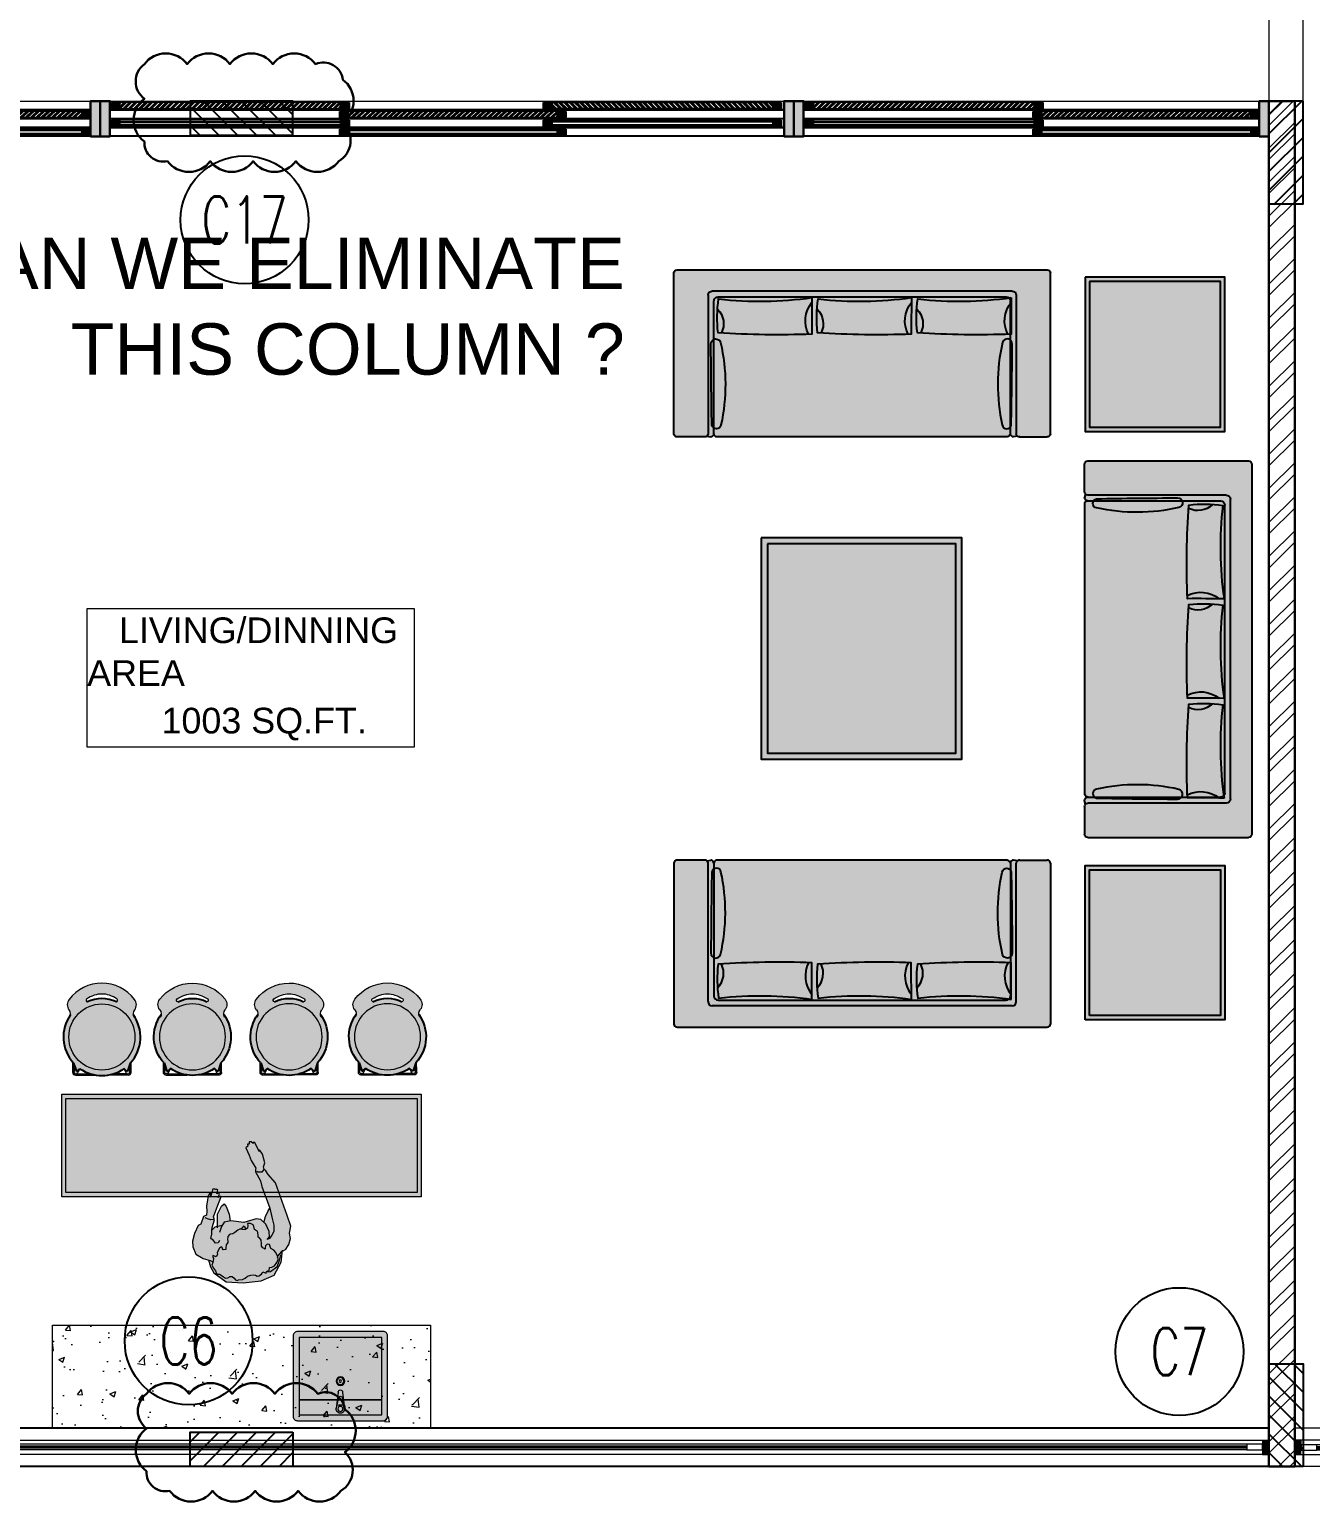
# Model space of a CAD drawing. Header units: inches. Extents: x 16106347 to 16308397, y -515360 to -420631.
# Drawn here: x 16170497 to 16177978, y -506551 to -497953 of the extents above; entities that cross this region are included whole.
import ezdxf
from ezdxf.enums import TextEntityAlignment as Align

# ---------------------------------------------------------------- set-up
doc = ezdxf.new("R2010")
doc.units = ezdxf.units.IN
doc.header["$LTSCALE"] = 1000
doc.header["$MEASUREMENT"] = 0
doc.linetypes.add('HIDDEN', pattern=[0.375, 0.25, -0.125])
doc.layers.get('0').update_dxf_attribs({"color": 1})
for name, color, linetype in [('00', 252, 'Continuous'), ('DIEN HOA', 111, 'Continuous'), ('FURINTURE', 37, 'Continuous'), ('S-COLUMN', 1, 'Continuous'), ('S-COLUMN CIRCLE', 9, 'Continuous'), ('S-COLUMN HATCH', 8, 'Continuous'), ('S-COLUMN NO', 2, 'Continuous'), ('TEXT', 7, 'Continuous')]:
    doc.layers.add(name, color=color, linetype=linetype)
for name, color, linetype, lineweight in [('col', 1, 'Continuous', 35), ('cotas', 250, 'Continuous', 5), ('dim', 251, 'Continuous', 9), ('Dimension', 18, 'Continuous', 5), ('ELE', 252, 'Continuous', 5), ('Fixture', 157, 'Continuous', 18), ('FURINTURE 25', 29, 'Continuous', 25), ('furn', 250, 'Continuous', 13), ('GLASS', 140, 'Continuous', 25), ('HA', 253, 'Continuous', 5), ('HACTH', 8, 'Continuous', 5), ('hatch', 8, 'Continuous', 5), ('HIDDEN', 253, 'HIDDEN', 9), ('Human', 4, 'Continuous', 13), ('P GLASS', 140, 'Continuous', 25), ('ROOF', 7, 'Continuous', 15), ('stone', 251, 'Continuous', 18), ('WALL', 7, 'Continuous', 30), ('window', 150, 'Continuous', 9)]:
    doc.layers.add(name, color=color, linetype=linetype, lineweight=lineweight)
doc.layers.add('Furniture', color=250, linetype='Continuous', lineweight=13, transparency=0.5)
doc.styles.add('ARIAL', font='ARIALN.TTF')
doc.styles.add('ROMANS', font='simplex.shx', dxfattribs={"width": 0.7})
doc.styles.get("Standard").update_dxf_attribs({"font": 'arial.ttf'})

# ---------------------------------------------------------------- blocks, each defined once
blk = doc.blocks.new('PASSAGEWINDOWW')
at = {"layer": 'HACTH', "lineweight": -3, "ltscale": 1.5}
for points in [[(332554.05, -16990.65), (332554.05, -16987.32), (332552.52, -16987.32), (332552.52, -16990.65), (332554.04, -16990.65)], [(332690.52, -16990.65), (332690.52, -16987.32), (332688.98, -16987.32), (332688.98, -16988.39), (332688.98, -16989.71), (332688.98, -16990.65)]]:
    blk.add_hatch(color=252, dxfattribs=at).paths.add_polyline_path(points)
at = {"layer": 'P GLASS', "color": 140, "ltscale": 19, "elevation": 0}
for points in [[(332685.31, -16988.89), (332557.72, -16988.89)], [(332685.31, -16989.22), (332557.72, -16989.22)]]:
    blk.add_lwpolyline(points, dxfattribs=at)
at = {"layer": 'window', "color": 18, "ltscale": 19}
for p, q in [((332554.05, -16987.32, 0), (332552.52, -16987.32, 0)), ((332554.05, -16988.39, 0), (332554.05, -16987.32, 0)), ((332554.05, -16988.39, 0), (332554.05, -16989.71, 0)), ((332554.05, -16989.71, 0), (332554.05, -16988.39, 0)), ((332554.05, -16990.65, 0), (332554.05, -16989.71, 0)), ((332557.72, -16989.71, 0), (332685.31, -16989.71, 0)), ((332688.98, -16988.39, 0), (332688.98, -16987.32, 0)), ((332688.98, -16987.32, 0), (332690.52, -16987.32, 0)), ((332554.05, -16990.65, 0), (332552.52, -16990.65, 0)), ((332688.98, -16990.65, 0), (332690.52, -16990.65, 0))]:
    blk.add_line(p, q, dxfattribs=at)
at = {"layer": 'window', "color": 7}
blk.add_line((332557.72, -16988.39, 0), (332685.31, -16988.39, 0), dxfattribs=at)
at = {"layer": 'window', "color": 18, "ltscale": 19, "elevation": 0}
for points in [[(332690.52, -16990.65), (332552.52, -16990.65), (332552.52, -16987.32), (332690.52, -16987.32)], [(332554.05, -16989.71), (332557.72, -16989.71), (332557.72, -16988.39), (332554.05, -16988.39)], [(332688.98, -16989.71), (332685.31, -16989.71), (332685.31, -16988.39), (332688.98, -16988.39)]]:
    blk.add_lwpolyline(points, close=True, dxfattribs=at)
blk = doc.blocks.new('YTYTYTYTYTYTYTY')
h = blk.add_hatch(color=254)
h.paths.add_polyline_path([(1100371.7, 197493.14), (1100439.72, 197493.14, 0.350716), (1100440.19, 197493.84, 0.414214), (1100440.95, 197493.09), (1100441.83, 197493.28, -0.215916), (1100441.57, 197493.84), (1100441.57, 197526.17, 0.414214), (1100440.57, 197527.17), (1100370.56, 197527.17, 0.414214), (1100369.57, 197526.17), (1100369.57, 197493.85, -0.215735), (1100369.31, 197493.28), (1100370.19, 197493.09, 0.487518), (1100370.92, 197494.02, 0.366155)], flags=17)
h.paths.add_polyline_path([(1100449.57, 197531.39, 0.414214), (1100448.81, 197532.14), (1100362.32, 197532.14, 0.414221), (1100361.57, 197531.39), (1100361.57, 197493.84, 0.414206), (1100362.32, 197493.09), (1100368.88, 197493.09, 0.386971), (1100369.57, 197493.85), (1100369.57, 197526.17, -0.414214), (1100370.56, 197527.17), (1100440.57, 197527.17, -0.414214), (1100441.57, 197526.17), (1100441.57, 197493.84, 0.414225), (1100442.32, 197493.09), (1100448.81, 197493.09, 0.414214), (1100449.57, 197493.84)])
at = {"layer": 'FURINTURE', "color": 250}
for p, q in [((1100361.57, 197493.84), (1100361.57, 197531.39)), ((1100448.81, 197532.14), (1100362.32, 197532.14)), ((1100449.57, 197493.84), (1100449.57, 197531.39)), ((1100369.57, 197526.17), (1100369.57, 197493.84)), ((1100370.56, 197527.17), (1100440.57, 197527.17)), ((1100439.2, 197525.79), (1100371.94, 197525.79)), ((1100441.57, 197526.17), (1100441.57, 197493.84)), ((1100370.95, 197493.84), (1100370.95, 197524.8)), ((1100440.19, 197493.84), (1100440.19, 197524.88)), ((1100368.81, 197493.09), (1100362.32, 197493.09)), ((1100369.31, 197493.28), (1100370.19, 197493.09)), ((1100441.83, 197493.28), (1100440.95, 197493.09)), ((1100442.32, 197493.09), (1100448.81, 197493.09))]:
    blk.add_line(p, q, dxfattribs=at)
for points in [[(1100370.77, 197525.64, -0.003004), (1100370.8, 197517.1, 0.02699), (1100392.68, 197517.43, 0.065619), (1100392.56, 197525.34, -0.063986), (1100370.77, 197525.64, 26.504814)], [(1100394.06, 197525.64, -0.003004), (1100394.09, 197517.1, 0.02699), (1100415.97, 197517.43, 0.065619), (1100415.85, 197525.34, -0.063986), (1100394.06, 197525.64, 26.504814)], [(1100417.32, 197525.64, -0.003004), (1100417.35, 197517.1, 0.02699), (1100439.23, 197517.43, 0.065619), (1100439.11, 197525.34, -0.063986), (1100417.32, 197525.64, 26.504814)], [(1100370.95, 197493.84, 0.309871), (1100371.7, 197493.14), (1100439.72, 197493.14, 0.350716), (1100440.19, 197493.84), (1100440.19, 197524.88)]]:
    blk.add_lwpolyline(points, format="xyb", dxfattribs=at)
for points in [[(1100372.87, 197495.89, -0.84298), (1100370.75, 197495.89, -0.003979), (1100370.53, 197514.79, -0.903051), (1100372.79, 197515.12, -0.110791), (1100372.87, 197495.89)], [(1100438.55, 197495.89, 0.84298), (1100440.68, 197495.89, 0.003979), (1100440.89, 197514.79, 0.903051), (1100438.64, 197515.12, 0.110791), (1100438.55, 197495.89)]]:
    blk.add_lwpolyline(points, format="xyb", close=True, dxfattribs=at)
for centre, radius, start, end in [((1100362.32, 197531.39), 0.754, 90, 180), ((1100448.81, 197531.39), 0.754, 0, 90), ((1100370.56, 197526.17), 0.996, 90, 180), ((1100371.94, 197524.8), 0.996, 90, 180), ((1100439.2, 197524.8), 0.996, 0, 90), ((1100440.57, 197526.17), 0.996, 0, 90), ((1100365.46, 197520.2), 6.83, 332.7386, 38.8204), ((1100396.11, 197519.55), 4.74, 134.6887, 207.1609), ((1100388.75, 197520.2), 6.83, 332.7386, 38.8204), ((1100419.4, 197519.55), 4.74, 134.6887, 207.1609), ((1100412.01, 197520.2), 6.83, 332.7386, 38.8204), ((1100442.67, 197519.55), 4.74, 134.6887, 207.1609), ((1100362.32, 197493.84), 0.754, 180, 270), ((1100368.81, 197493.84), 0.76, 264.4288, 359.8088), ((1100370.19, 197493.84), 0.754, 270, 0), ((1100440.95, 197493.84), 0.754, 180, 270), ((1100442.32, 197493.84), 0.754, 180, 270.0022), ((1100448.81, 197493.84), 0.754, 270, 0)]:
    blk.add_arc(centre, radius, start, end, dxfattribs=at)
blk = doc.blocks.new('IYUIYUIYUIUYIYU')
at = {"layer": 'FURINTURE'}
blk.add_hatch(color=256, dxfattribs=at).paths.add_polyline_path([(1099719.02, 197547.16), (1099719.02, 197579.77), (1099755.02, 197579.77), (1099755.02, 197547.16)])
at = {"layer": 'GLASS', "color": 18, "lineweight": 25}
blk.add_lwpolyline([(1099755.02, 197547.16), (1099719.02, 197547.16), (1099719.02, 197579.77), (1099755.02, 197579.77), (1099755.02, 197547.16)], dxfattribs=at)
blk.add_lwpolyline([(1099754.02, 197548.16), (1099720.02, 197548.16), (1099720.02, 197578.77), (1099754.02, 197578.77)], close=True, dxfattribs=at)
blk = doc.blocks.new('A$C0FF42ECC')
at = {"layer": 'hatch'}
for points in [[(0, 644), (35, 414), (150, 283), (150, 306), (146, 330), (130, 354), (106, 381), (86, 409), (86, 441), (94, 461), (106, 469), (102, 501), (78, 525), (50, 544), (42, 564), (46, 584), (46, 636), (62, 676), (86, 708), (98, 755), (98, 791), (90, 819), (78, 843), (78, 863), (98, 903), (110, 915), (126, 926), (114, 954), (106, 966), (122, 974), (126, 970), (134, 994), (134, 1010), (178, 1018), (182, 1054), (194, 1090), (241, 1125), (277, 1149), (317, 1145), (324, 1148), (383, 1206), (387, 1216), (238, 1187), (70, 1073), (8, 890)], [(867, 1323), (719, 1358), (621, 1335), (551, 1339), (469, 1312), (408, 1263), (383, 1206), (321, 1144), (377, 1125), (409, 1098), (437, 1062), (492, 1046), (500, 1014), (480, 990), (461, 986), (433, 982), (457, 954), (480, 938), (516, 938), (560, 938), (596, 918), (608, 903), (640, 903), (687, 899), (703, 875), (715, 859), (755, 855), (779, 847), (803, 815), (807, 771), (779, 775), (743, 767), (731, 745), (754, 734), (774, 714), (754, 695), (736, 676), (739, 668), (727, 632), (695, 588), (680, 560), (680, 529), (676, 513), (652, 489), (608, 481), (596, 485), (568, 481), (540, 457), (496, 449), (476, 445), (476, 409), (500, 397), (504, 405), (520, 389), (500, 361), (445, 326), (417, 326), (389, 306), (405, 274), (409, 262), (389, 262), (373, 270), (365, 266), (313, 254), (281, 238), (238, 258), (198, 282), (162, 290), (154, 286), (150, 282), (172, 258), (258, 219), (351, 200), (379, 129), (449, 31), (551, 0), (629, 4), (731, 39), (836, 98), (852, 137), (953, 183), (965, 226), (1020, 234), (1090, 234), (1172, 258), (1227, 269), (1254, 289), (1266, 308), (1223, 304), (1313, 340), (1317, 367), (1301, 371), (1309, 390), (1297, 410), (1246, 390), (1258, 418), (1238, 425), (1192, 402), (1211, 437), (1192, 441), (1055, 375), (934, 316), (895, 328), (793, 285), (754, 281), (793, 324), (806, 423), (852, 457), (860, 550), (824, 726), (856, 894), (844, 960), (774, 1023), (672, 1058), (598, 1058), (563, 1023), (574, 1054), (617, 1089), (664, 1120), (750, 1128), (844, 1116), (985, 1093), (1293, 1011), (1371, 999), (1500, 941), (1532, 945), (1547, 952), (1657, 898), (1735, 874), (1836, 839), (1856, 867), (1883, 867), (1883, 890), (1914, 890), (1914, 921), (1887, 945), (1903, 952), (1899, 968), (1770, 1015), (1793, 1023), (1731, 1058), (1610, 1081), (1559, 1058), (1520, 1062), (1500, 1085), (1446, 1113), (1324, 1202)], [(687, 899), (640, 903), (608, 903), (596, 918), (560, 938), (516, 938), (480, 938), (457, 954), (433, 982), (461, 986), (480, 990), (500, 1014), (492, 1046), (437, 1062), (409, 1098), (377, 1125), (317, 1145), (277, 1149), (241, 1125), (194, 1090), (182, 1054), (178, 1018), (134, 1010), (134, 994), (126, 970), (122, 974), (106, 966), (114, 954), (126, 926), (110, 915), (98, 903), (78, 863), (78, 843), (90, 819), (98, 791), (98, 755), (86, 708), (62, 676), (46, 636), (46, 584), (42, 564), (50, 544), (78, 525), (102, 501), (106, 469), (94, 461), (86, 441), (86, 409), (106, 381), (130, 354), (146, 330), (150, 306), (150, 283), (150, 282), (154, 286), (162, 290), (198, 282), (238, 258), (281, 238), (313, 254), (365, 266), (373, 270), (389, 262), (409, 262), (405, 274), (389, 306), (417, 326), (445, 326), (500, 361), (520, 389), (504, 405), (500, 397), (476, 409), (476, 445), (496, 449), (540, 457), (568, 481), (596, 485), (608, 481), (652, 489), (676, 513), (680, 529), (680, 560), (695, 588), (727, 632), (739, 668), (727, 696), (727, 739), (731, 745), (731, 746), (731, 745), (743, 767), (779, 775), (807, 771), (803, 815), (779, 847), (755, 855), (715, 859), (703, 875)], [(563, 1023), (574, 1054), (617, 1089), (664, 1120), (750, 1128), (844, 1116), (985, 1093), (945, 1062), (879, 1027), (801, 998), (774, 1023), (672, 1058), (598, 1058)], [(969, 375), (1071, 437), (1098, 476), (1063, 504), (953, 535), (859, 540), (852, 457), (806, 423), (798, 362)]]:
    blk.add_hatch(color=256, dxfattribs=at).paths.add_polyline_path(points)
at = {"layer": 'Human', "color": 7}
for p, q in [((238, 1187), (399, 1218)), ((383, 1206), (410, 1269)), ((408, 1263), (469, 1312)), ((469, 1312), (551, 1339)), ((551, 1339), (621, 1335)), ((621, 1335), (719, 1358)), ((719, 1358), (867, 1323)), ((867, 1323), (1324, 1202)), ((8, 890), (70, 1073)), ((70, 1073), (238, 1187)), ((121, 1027), (118, 994)), ((176, 1120), (121, 1027)), ((134, 1010), (178, 1018)), ((134, 994), (134, 1010)), ((250, 1155), (176, 1120)), ((178, 1018), (182, 1054)), ((182, 1054), (194, 1090)), ((194, 1090), (241, 1125)), ((241, 1125), (277, 1149)), ((340, 1187), (250, 1155)), ((277, 1149), (317, 1145)), ((304, 1141), (324, 1148)), ((317, 1145), (377, 1125)), ((324, 1148), (383, 1206)), ((377, 1125), (409, 1098)), ((409, 1098), (437, 1062)), ((437, 1062), (492, 1046)), ((500, 1014), (480, 990)), ((492, 1046), (500, 1014)), ((563, 1023), (598, 1058)), ((574, 1054), (563, 1023)), ((617, 1089), (574, 1054)), ((598, 1058), (672, 1058)), ((664, 1120), (617, 1089)), ((750, 1128), (664, 1120)), ((672, 1058), (774, 1023)), ((844, 1116), (750, 1128)), ((774, 1023), (844, 960)), ((801, 998), (879, 1027)), ((985, 1093), (844, 1116)), ((879, 1027), (945, 1062)), ((945, 1062), (985, 1093)), ((1293, 1011), (985, 1093)), ((1371, 999), (1293, 1011)), ((1324, 1202), (1446, 1113)), ((1446, 1113), (1500, 1085)), ((1516, 1054), (1489, 1027)), ((1489, 1027), (1492, 972)), ((1500, 1085), (1520, 1062)), ((1520, 1062), (1559, 1058)), ((1559, 1058), (1610, 1081)), ((1610, 1081), (1731, 1058)), ((1731, 1058), (1793, 1023)), ((1793, 1023), (1770, 1015)), ((1770, 1015), (1899, 968)), ((0, 644), (8, 890)), ((78, 863), (98, 903)), ((78, 843), (78, 863)), ((90, 819), (78, 843)), ((98, 791), (90, 819)), ((98, 903), (110, 915)), ((106, 966), (122, 974)), ((114, 954), (106, 966)), ((110, 915), (126, 926)), ((126, 926), (114, 954)), ((122, 974), (126, 970)), ((126, 970), (134, 994)), ((461, 986), (433, 982)), ((433, 982), (457, 954)), ((457, 954), (480, 938)), ((480, 990), (461, 986)), ((480, 938), (516, 938)), ((516, 938), (560, 938)), ((560, 938), (596, 918)), ((596, 918), (608, 903)), ((608, 903), (640, 903)), ((640, 903), (687, 899)), ((687, 899), (703, 875)), ((703, 875), (715, 859)), ((715, 859), (755, 855)), ((755, 855), (779, 847)), ((779, 847), (803, 815)), ((803, 815), (807, 771)), ((856, 894), (824, 726)), ((844, 960), (856, 894)), ((1500, 941), (1371, 999)), ((1492, 972), (1508, 960)), ((1532, 945), (1500, 941)), ((1547, 952), (1532, 945)), ((1657, 898), (1547, 952)), ((1735, 874), (1657, 898)), ((1836, 839), (1735, 874)), ((1856, 867), (1836, 839)), ((1883, 867), (1856, 867)), ((1914, 890), (1883, 890)), ((1883, 890), (1883, 867)), ((1903, 952), (1887, 945)), ((1887, 945), (1914, 921)), ((1899, 968), (1903, 952)), ((1914, 921), (1914, 890)), ((35, 414), (0, 644)), ((46, 636), (62, 676)), ((46, 584), (46, 636)), ((62, 676), (86, 708)), ((86, 708), (98, 755)), ((98, 755), (98, 791)), ((727, 632), (695, 588)), ((743, 767), (727, 739)), ((727, 739), (727, 696)), ((727, 696), (739, 668)), ((739, 668), (727, 632)), ((730, 750), (731, 746)), ((731, 671), (730, 670)), ((731, 746), (754, 734)), ((754, 695), (731, 671)), ((779, 775), (743, 767)), ((754, 734), (774, 714)), ((774, 714), (754, 695)), ((807, 771), (779, 775)), ((824, 726), (860, 550)), ((172, 258), (35, 414)), ((42, 564), (46, 584)), ((50, 544), (42, 564)), ((78, 525), (50, 544)), ((102, 501), (78, 525)), ((86, 441), (94, 461)), ((86, 409), (86, 441)), ((106, 381), (86, 409)), ((94, 461), (106, 469)), ((106, 469), (102, 501)), ((496, 449), (476, 445)), ((476, 445), (476, 409)), ((476, 409), (500, 397)), ((540, 457), (496, 449)), ((500, 397), (504, 405)), ((504, 405), (520, 389)), ((568, 481), (540, 457)), ((596, 485), (568, 481)), ((608, 481), (596, 485)), ((652, 489), (608, 481)), ((676, 513), (652, 489)), ((680, 529), (676, 513)), ((695, 588), (680, 560)), ((680, 560), (680, 529)), ((793, 414), (715, 379)), ((852, 457), (793, 414)), ((806, 423), (793, 324)), ((860, 550), (852, 457)), ((953, 535), (859, 540)), ((1063, 504), (953, 535)), ((969, 375), (1071, 437)), ((1055, 375), (1192, 441)), ((1098, 476), (1063, 504)), ((1071, 437), (1098, 476)), ((1192, 441), (1211, 437)), ((1211, 437), (1192, 402)), ((1192, 402), (1238, 425)), ((1238, 425), (1258, 418)), ((1258, 418), (1246, 390)), ((1246, 390), (1297, 410)), ((1297, 410), (1309, 390)), ((130, 354), (106, 381)), ((146, 330), (130, 354)), ((150, 306), (146, 330)), ((150, 282), (150, 306)), ((154, 286), (150, 282)), ((162, 290), (154, 286)), ((198, 282), (162, 290)), ((258, 219), (172, 258)), ((238, 258), (198, 282)), ((281, 238), (238, 258)), ((356, 199), (258, 219)), ((313, 254), (281, 238)), ((365, 266), (313, 254)), ((344, 219), (331, 245)), ((379, 129), (344, 219)), ((373, 270), (365, 266)), ((389, 262), (373, 270)), ((417, 326), (389, 306)), ((389, 306), (405, 274)), ((409, 262), (389, 262)), ((405, 274), (409, 262)), ((445, 326), (417, 326)), ((500, 361), (445, 326)), ((520, 389), (500, 361)), ((578, 351), (574, 312)), ((574, 312), (613, 289)), ((606, 371), (578, 351)), ((613, 289), (645, 258)), ((645, 258), (703, 273)), ((703, 273), (754, 281)), ((793, 324), (754, 281)), ((754, 281), (793, 285)), ((783, 361), (969, 375)), ((793, 285), (895, 328)), ((895, 328), (934, 316)), ((899, 316), (899, 277)), ((899, 277), (914, 234)), ((914, 234), (930, 203)), ((934, 316), (1055, 375)), ((965, 226), (953, 183)), ((1020, 234), (965, 226)), ((1090, 234), (1020, 234)), ((1172, 258), (1090, 234)), ((1227, 269), (1172, 258)), ((1313, 340), (1223, 304)), ((1223, 304), (1266, 308)), ((1254, 289), (1227, 269)), ((1266, 308), (1254, 289)), ((1309, 390), (1301, 371)), ((1301, 371), (1317, 367)), ((1317, 367), (1313, 340)), ((449, 31), (379, 129)), ((551, 0), (449, 31)), ((629, 4), (551, 0)), ((731, 39), (629, 4)), ((836, 98), (731, 39)), ((852, 137), (836, 98)), ((953, 183), (852, 137))]:
    blk.add_line(p, q, dxfattribs=at)
blk = doc.blocks.new('A$C3C831C38')
at = {"layer": 'Fixture'}
for p, q in [((0.1, 0.0125), (0.003076, 0.024615)), ((0.0625, 0.0125), (0.004994, 0.024496)), ((0.1, -0.0125), (0.003076, -0.024615)), ((0.0625, -0.0125), (0.004994, -0.024496))]:
    blk.add_line(p, q, dxfattribs=at)
for centre, radius, start, end in [((0, 0), 0.025, 77.9034822, 282.0965178), ((0, 0), 0.025, 330.002403, 29.997597), ((0.0625, 0), 0.0125, 270, 90), ((0.1, 0), 0.0125, 270, 90)]:
    blk.add_arc(centre, radius, start, end, dxfattribs=at)
blk = doc.blocks.new('REEERT')
at = {"layer": 'hatch', "ltscale": 19}
blk.add_hatch(color=254, dxfattribs=at).paths.add_polyline_path([(1111672.63, 199363.24, 0.414214), (1111673.63, 199362.24), (1111693.68, 199362.24, 0.414214), (1111694.68, 199363.24), (1111694.68, 199382.1, 0.414214), (1111693.68, 199383.1), (1111673.63, 199383.1, 0.414214), (1111672.63, 199382.1)])
at = {"layer": 'Fixture', "color": 7, "ltscale": 19}
blk.add_lwpolyline([(1111673.63, 199383.1), (1111693.68, 199383.1, -0.414214), (1111694.68, 199382.1), (1111694.68, 199363.24, -0.414214), (1111693.68, 199362.24), (1111673.63, 199362.24, -0.414214), (1111672.63, 199363.24), (1111672.63, 199382.1, -0.414214)], format="xyb", close=True, dxfattribs=at)
for points in [[(1111674.01, 199381.73), (1111693.3, 199381.73), (1111693.3, 199378.18), (1111674.01, 199378.18)], [(1111674.01, 199378.18), (1111693.3, 199378.18), (1111693.3, 199363.62), (1111674.01, 199363.62)], [(1111674.01, 199378.18), (1111693.3, 199378.18), (1111693.3, 199363.62), (1111674.01, 199363.62)]]:
    blk.add_lwpolyline(points, close=True, dxfattribs=at)
for centre, radius in [((1111683.65, 199380.35), 0.595), ((1111683.65, 199373.85), 1), ((1111683.65, 199373.85), 0.82), ((1111683.65, 199373.85), 0.278)]:
    blk.add_circle(centre, radius, dxfattribs=at)
at = {"layer": 'Fixture', "xscale": 39.40204582611114, "yscale": 39.40204582611114, "zscale": 39.40204582611114, "rotation": 269.9666507728382}
blk.add_blockref('A$C3C831C38', (1111683.65, 199380.35, 0), dxfattribs=at)
blk = doc.blocks.new('FHFHFGH')
at = {"layer": 'FURINTURE'}
h = blk.add_hatch(color=256, dxfattribs=at)
h.paths.add_polyline_path([(175003.74, -43012.92, 1), (174988.31, -43012.92, 1)], flags=0)
h.paths.add_polyline_path([(175003.66, -43021.71, 0.34376), (175003.68, -43019.25, -0.202834), (175003.33, -43018.18, 0.355573), (175002.65, -43006.83), (175001.99, -43004.93), (175001.8, -43004.93), (175001.15, -43005.53, 0.312574), (174990.9, -43005.53), (174990.25, -43004.93), (174990.06, -43004.93), (174989.4, -43006.83, 0.355573), (174988.72, -43018.18, -0.202834), (174988.37, -43019.25, 0.34376), (174988.39, -43021.71, 0.495083)])
h.paths.add_polyline_path([(174992.63, -43021.11, 0.239411), (174999.42, -43021.11, -0.578553), (174999.61, -43021.78, -0.058752), (174997.78, -43022.68, -0.166002), (174994.26, -43022.68, -0.058752), (174992.44, -43021.78, -0.578553)], flags=16)
h.paths.add_polyline_path([(174988.31, -43012.92, -1), (175003.74, -43012.92, -1)], flags=16)
h.paths.add_polyline_path([(175001.15, -43005.53), (175001.8, -43004.93), (175001.99, -43004.93), (175002.32, -43005.88), (175002.54, -43004.86, 0.921295), (175001.61, -43004.6)], flags=16)
h.paths.add_polyline_path([(175002.83, -43004.61, 0.414214), (175002.23, -43004.01), (174997.28, -43004.01, -0.037492), (174998.6, -43004.3), (175001.94, -43004.3, -0.133141), (175002.19, -43004.3), (175002.23, -43004.3, -0.414214), (175002.54, -43004.61), (175002.54, -43004.68, -0.091677), (175002.54, -43004.86), (175002.54, -43006.53), (175002.65, -43006.83, -0.007604), (175002.83, -43007.04)], flags=17)
h.paths.add_polyline_path([(174990.06, -43004.93), (174990.25, -43004.93), (174990.9, -43005.53), (174990.44, -43004.6, 0.951929), (174989.51, -43004.89), (174989.73, -43005.88)], flags=16)
h.paths.add_polyline_path([(174989.22, -43007.04, -0.007604), (174989.4, -43006.83), (174989.5, -43006.53), (174989.5, -43004.86, -0.091677), (174989.5, -43004.68), (174989.5, -43004.61, -0.414214), (174989.82, -43004.3), (174989.85, -43004.3, -0.133141), (174990.11, -43004.3), (174993.45, -43004.3, -0.037492), (174994.77, -43004.01), (174989.82, -43004.01, 0.414214), (174989.22, -43004.61)], flags=17)
at = {"layer": 'cotas', "color": 18, "lineweight": 5, "ltscale": 0.6}
for p, q in [((174989.22, -43004.61), (174989.22, -43007.04)), ((174989.5, -43004.61), (174989.5, -43004.68)), ((174989.5, -43004.86), (174989.5, -43006.53)), ((174989.73, -43005.88), (174989.5, -43004.86)), ((174989.82, -43004.01), (174994.77, -43004.01)), ((174989.82, -43004.3), (174989.85, -43004.3)), ((174990.11, -43004.3), (174993.45, -43004.3)), ((174990.9, -43005.53), (174990.44, -43004.6)), ((175002.23, -43004.01), (174997.28, -43004.01)), ((175001.94, -43004.3), (174998.6, -43004.3)), ((175001.15, -43005.53), (175001.61, -43004.6)), ((175002.23, -43004.3), (175002.19, -43004.3)), ((175002.32, -43005.88), (175002.54, -43004.86)), ((175002.54, -43004.61), (175002.54, -43004.68)), ((175002.54, -43004.86), (175002.54, -43006.53)), ((175002.83, -43004.61), (175002.83, -43007.04))]:
    blk.add_line(p, q, dxfattribs=at)
at = {"layer": 'cotas', "color": 18, "lineweight": 25, "ltscale": 0.6}
for p, q in [((174989.4, -43006.83), (174990.06, -43004.93)), ((174990.06, -43004.93), (174990.25, -43004.93)), ((174990.25, -43004.93), (174990.9, -43005.53)), ((175001.8, -43004.93), (175001.15, -43005.53)), ((175001.99, -43004.93), (175001.8, -43004.93)), ((175002.65, -43006.83), (175001.99, -43004.93))]:
    blk.add_line(p, q, dxfattribs=at)
at = {"layer": 'cotas', "color": 18, "lineweight": 5, "ltscale": 0.6}
blk.add_circle((174996.02, -43012.92), 7.72, dxfattribs=at)
for centre, radius, start, end in [((174989.82, -43004.61), 0.6, 90, 180), ((174989.98, -43004.77), 0.485, 19.8592, 190.4761), ((174989.82, -43004.61), 0.312, 90, 180), ((175002.07, -43004.77), 0.485, 349.5239, 160.1408), ((175002.23, -43004.61), 0.6, 0, 90), ((175002.23, -43004.61), 0.312, 0, 90), ((174987.28, -43018.3), 1.45, 319.2468, 32.3333), ((175004.77, -43018.3), 1.45, 147.6667, 220.7532), ((174989.96, -43020.47), 2, 142.5152, 218.3988), ((174996.02, -43015.89), 9.6, 217.3216, 322.6784), ((174992.73, -43021.5), 0.404, 104.3056, 224.5123), ((174997.15, -43014.49), 8.68, 237.1542, 250.6037), ((174994.9, -43014.49), 8.68, 289.3963, 302.8458), ((174999.32, -43021.5), 0.404, 315.4877, 75.6944), ((175002.09, -43020.47), 2, 321.6012, 37.4848), ((174996.02, -43017.52), 5.45, 251.1494, 288.8506)]:
    blk.add_arc(centre, radius, start, end, dxfattribs=at)
at = {"layer": 'cotas', "color": 18, "lineweight": 25, "ltscale": 0.6}
for centre, radius, start, end in [((174996.02, -43012.92), 9, 55.2843, 124.7157), ((174996.02, -43012.92), 9, 137.4044, 215.7005), ((174996.02, -43012.92), 9, 324.2995, 42.5956), ((174996.02, -43014.42), 7.5, 243.0723, 296.9277)]:
    blk.add_arc(centre, radius, start, end, dxfattribs=at)
blk = doc.blocks.new('COLUMN')
at = {"layer": 'HIDDEN', "color": 251, "elevation": 0}
blk.add_lwpolyline([(357246.57, -9238.4), (357246.56, -9102.44), (357238.56, -9102.44), (357238.57, -9238.4)], close=True, dxfattribs=at)
blk = doc.blocks.new('RTFG')
at = {"layer": 'FURINTURE 25'}
h = blk.add_hatch(dxfattribs=at)
h.set_pattern_fill('ANSI32', color=256, scale=2.270913, angle=271, style=0)
h.set_pattern_definition([(316, (353381.7855, 398462.6033), (0.5915656994, 0.6125842143), []), (316, (353381.79255, 398462.2019), (0.5915656994, 0.6125842143), [])])
h.paths.add_polyline_path([(361212.06, -9439.91), (361212.06, -9438.55), (361261, -9438.55), (361261, -9439.92)])
h = blk.add_hatch(dxfattribs=at)
h.set_pattern_fill('ANSI32', color=256, scale=2.270864, angle=271, style=0)
h.set_pattern_definition([(316, (353449.48904, 398451.8598), (0.5915531172, 0.6125711851), []), (316, (353449.49605, 398451.4584), (0.5915531172, 0.6125711851), [])])
h.paths.add_polyline_path([(361269.71, -9441.98), (361269.71, -9440.62), (361321.42, -9440.62), (361321.42, -9441.98)])
h = blk.add_hatch(dxfattribs=at)
h.set_pattern_fill('ANSI32', color=256, scale=2.270864, angle=271, style=0)
h.set_pattern_definition([(316, (353492.95236, 398453.9272), (0.5915531172, 0.6125711851), []), (316, (353492.9594, 398453.52585), (0.5915531172, 0.6125711851), [])])
h.paths.add_polyline_path([(361323.06, -9439.92), (361323.06, -9438.55), (361372, -9438.55), (361372, -9439.92)])
h = blk.add_hatch(dxfattribs=at)
h.set_pattern_fill('ANSI32', color=256, scale=2.270864, angle=269, style=0)
h.set_pattern_definition([(224, (369242.56945, 398451.8598), (-0.5915531172, 0.6125711851), []), (224, (369242.5624, 398451.4584), (-0.5915531172, 0.6125711851), [])])
h.paths.add_polyline_path([(361422.35, -9441.98), (361422.35, -9440.62), (361370.64, -9440.62), (361370.64, -9441.98)])
h = blk.add_hatch(dxfattribs=at)
h.set_pattern_fill('ANSI32', color=256, scale=2.270864, angle=271, style=0)
h.set_pattern_definition([(316, (353611.4884, 398451.8598), (0.5915531172, 0.6125711851), []), (316, (353611.4954, 398451.4584), (0.5915531172, 0.6125711851), [])])
h.paths.add_polyline_path([(361431.71, -9441.98), (361431.71, -9440.62), (361483.42, -9440.62), (361483.42, -9441.98)])
h = blk.add_hatch(dxfattribs=at)
h.set_pattern_fill('ANSI32', color=256, scale=2.270864, angle=271, style=0)
h.set_pattern_definition([(316, (353654.9517, 398453.9272), (0.5915531172, 0.6125711851), []), (316, (353654.9587, 398453.52585), (0.5915531172, 0.6125711851), [])])
h.paths.add_polyline_path([(361485.06, -9439.92), (361485.06, -9438.55), (361534, -9438.55), (361534, -9439.92)])
at = {"layer": 'HACTH', "lineweight": -3, "ltscale": 1.5}
h = blk.add_hatch(color=254, dxfattribs=at)
h.paths.add_polyline_path([(361262.92, -9434.06), (361262.92, -9442.33), (361265.19, -9442.33), (361265.19, -9434.06)])
h.paths.add_polyline_path([(361154.19, -9442.33), (361154.19, -9434.06), (361156.46, -9434.06), (361156.46, -9442.33)])
for points in [[(361265.19, -9442.33), (361265.19, -9434.06), (361267.46, -9434.06), (361267.46, -9442.33)], [(361427.19, -9442.33), (361427.19, -9434.06), (361424.92, -9434.06), (361424.92, -9442.33)]]:
    blk.add_hatch(color=254, dxfattribs=at).paths.add_polyline_path(points)
h = blk.add_hatch(color=254, dxfattribs=at)
h.paths.add_polyline_path([(361535.92, -9434.06), (361535.92, -9442.33), (361538.19, -9442.33), (361538.19, -9434.06)])
h.paths.add_polyline_path([(361427.19, -9442.33), (361427.19, -9434.06), (361429.46, -9434.06), (361429.46, -9442.33)])
at = {"layer": 'ROOF'}
for points in [[(361261, -9434.4), (361261, -9434.75), (361261, -9435.43), (361261, -9435.77), (361262.92, -9435.77), (361262.92, -9434.4)], [(361269.71, -9436.48), (361269.71, -9436.82), (361269.71, -9437.51), (361269.71, -9437.85), (361267.79, -9437.85), (361267.79, -9436.48)], [(361321.14, -9434.4), (361321.14, -9435.77), (361323.06, -9435.77), (361323.06, -9435.43), (361323.06, -9434.75), (361323.06, -9434.4)], [(361323.34, -9436.48), (361323.34, -9437.85), (361321.42, -9437.85), (361321.42, -9437.51), (361321.42, -9436.82), (361321.42, -9436.48)], [(361368.72, -9436.48), (361368.72, -9437.85), (361370.64, -9437.85), (361370.64, -9437.51), (361370.64, -9436.82), (361370.64, -9436.48)], [(361372, -9434.4), (361372, -9434.75), (361372, -9435.43), (361372, -9435.77), (361373.92, -9435.77), (361373.92, -9434.4)], [(361422.35, -9436.48), (361422.35, -9436.82), (361422.35, -9437.51), (361422.35, -9437.85), (361424.27, -9437.85), (361424.27, -9436.48)], [(361431.71, -9436.48), (361431.71, -9436.82), (361431.71, -9437.51), (361431.71, -9437.85), (361429.79, -9437.85), (361429.79, -9436.48)], [(361483.14, -9434.4), (361483.14, -9435.77), (361485.06, -9435.77), (361485.06, -9435.43), (361485.06, -9434.75), (361485.06, -9434.4)], [(361485.34, -9436.48), (361485.34, -9437.85), (361483.42, -9437.85), (361483.42, -9437.51), (361483.42, -9436.82), (361483.42, -9436.48)], [(361534, -9434.4), (361534, -9434.75), (361534, -9435.43), (361534, -9435.77), (361535.92, -9435.77), (361535.92, -9434.4)], [(361262.92, -9438.55), (361262.92, -9439.92), (361261, -9439.92), (361261, -9439.57), (361261, -9438.89), (361261, -9438.55)], [(361269.71, -9440.62), (361269.71, -9440.96), (361269.71, -9441.64), (361269.71, -9441.98), (361267.79, -9441.98), (361267.79, -9440.62)], [(361323.06, -9438.55), (361323.06, -9438.89), (361323.06, -9439.57), (361323.06, -9439.92), (361321.14, -9439.92), (361321.14, -9438.55)], [(361323.34, -9440.62), (361323.34, -9441.98), (361321.42, -9441.98), (361321.42, -9441.64), (361321.42, -9440.96), (361321.42, -9440.62)], [(361368.72, -9440.62), (361368.72, -9441.98), (361370.64, -9441.98), (361370.64, -9441.64), (361370.64, -9440.96), (361370.64, -9440.62)], [(361373.92, -9438.55), (361373.92, -9439.92), (361372, -9439.92), (361372, -9439.57), (361372, -9438.89), (361372, -9438.55)], [(361422.35, -9440.62), (361422.35, -9440.96), (361422.35, -9441.64), (361422.35, -9441.98), (361424.27, -9441.98), (361424.27, -9440.62)], [(361431.71, -9440.62), (361431.71, -9440.96), (361431.71, -9441.64), (361431.71, -9441.98), (361429.79, -9441.98), (361429.79, -9440.62)], [(361485.06, -9438.55), (361485.06, -9438.89), (361485.06, -9439.57), (361485.06, -9439.92), (361483.14, -9439.92), (361483.14, -9438.55)], [(361485.34, -9440.62), (361485.34, -9441.98), (361483.42, -9441.98), (361483.42, -9441.64), (361483.42, -9440.96), (361483.42, -9440.62)], [(361535.92, -9438.55), (361535.92, -9439.92), (361534, -9439.92), (361534, -9439.57), (361534, -9438.89), (361534, -9438.55)]]:
    blk.add_hatch(color=252, dxfattribs=at).paths.add_polyline_path(points)
at = {"layer": 'P GLASS', "color": 140, "ltscale": 19}
for points in [[(361212.06, -9435.43), (361212.06, -9434.74), (361261, -9434.75), (361261, -9435.43)], [(361323.06, -9435.43), (361323.06, -9434.75), (361372, -9434.75), (361372, -9435.43)], [(361483.42, -9437.51), (361483.42, -9436.82), (361431.71, -9436.82), (361431.71, -9437.51)]]:
    blk.add_lwpolyline(points, close=True, dxfattribs=at)
at = {"layer": 'P GLASS', "color": 140, "ltscale": 19, "elevation": 0}
for points in [[(361321.42, -9437.51), (361321.42, -9436.82), (361269.71, -9436.82), (361269.71, -9437.51)], [(361370.64, -9437.51), (361370.64, -9436.82), (361422.35, -9436.82), (361422.35, -9437.51)], [(361485.06, -9435.43), (361485.06, -9434.75), (361534, -9434.75), (361534, -9435.43)]]:
    blk.add_lwpolyline(points, close=True, dxfattribs=at)
at = {"layer": 'ROOF'}
for points in [[(361212.06, -9434.4), (361212.06, -9435.77), (361261, -9435.77), (361261, -9434.4)], [(361323.06, -9434.4), (361323.06, -9435.77), (361372, -9435.77), (361372, -9434.4)], [(361483.42, -9436.48), (361483.42, -9437.85), (361431.71, -9437.85), (361431.71, -9436.48)], [(361261, -9438.55), (361261, -9439.92), (361212.06, -9439.91), (361212.06, -9438.55)], [(361372, -9438.55), (361372, -9439.92), (361323.06, -9439.92), (361323.06, -9438.55)], [(361483.42, -9440.62), (361483.42, -9441.98), (361431.71, -9441.98), (361431.71, -9440.62)]]:
    blk.add_lwpolyline(points, close=True, dxfattribs=at)
at = {"layer": 'ROOF', "elevation": 0}
for points in [[(361321.42, -9436.48), (361321.42, -9437.85), (361269.71, -9437.85), (361269.71, -9436.48)], [(361370.64, -9436.48), (361370.64, -9437.85), (361422.35, -9437.85), (361422.35, -9436.48)], [(361485.06, -9434.4), (361485.06, -9435.77), (361534, -9435.77), (361534, -9434.4)], [(361321.42, -9440.62), (361321.42, -9441.98), (361269.71, -9441.98), (361269.71, -9440.62)], [(361370.64, -9440.62), (361370.64, -9441.98), (361422.35, -9441.98), (361422.35, -9440.62)], [(361534, -9438.55), (361534, -9439.92), (361485.06, -9439.92), (361485.06, -9438.55)]]:
    blk.add_lwpolyline(points, close=True, dxfattribs=at)
at = {"layer": 'stone', "ltscale": 1.5}
for points in [[(361265.19, -9442.33), (361265.19, -9434.06), (361154.19, -9434.06), (361154.19, -9442.33)], [(361427.19, -9442.33), (361427.19, -9434.06), (361265.19, -9434.06), (361265.19, -9442.33)], [(361265.19, -9442.33), (361265.19, -9434.06), (361267.46, -9434.06), (361267.46, -9442.33)]]:
    blk.add_lwpolyline(points, close=True, dxfattribs=at)
for points in [[(361262.92, -9434.18), (361156.46, -9434.18)], [(361262.92, -9436.03), (361156.46, -9436.03)], [(361262.92, -9436.24), (361156.46, -9436.24)], [(361424.92, -9434.18), (361267.46, -9434.18)], [(361424.92, -9436.03), (361267.46, -9436.03)], [(361424.92, -9436.24), (361267.46, -9436.24)], [(361262.92, -9438.09), (361156.46, -9438.09)], [(361262.92, -9438.3), (361156.46, -9438.3)], [(361262.92, -9440.16), (361156.46, -9440.16)], [(361262.92, -9440.37), (361156.46, -9440.37)], [(361424.92, -9438.09), (361267.46, -9438.09)], [(361424.92, -9438.3), (361267.46, -9438.3)], [(361424.92, -9440.16), (361267.46, -9440.16)], [(361424.92, -9440.37), (361267.46, -9440.37)], [(361262.92, -9442.23), (361156.46, -9442.23)], [(361424.92, -9442.23), (361267.46, -9442.23)]]:
    blk.add_lwpolyline(points, dxfattribs=at)
at = {"layer": 'stone', "color": 250, "lineweight": 30, "ltscale": 1.5, "elevation": 0}
for points in [[(361265.19, -9442.33), (361265.19, -9434.06), (361262.92, -9434.06), (361262.92, -9442.33)], [(361427.19, -9442.33), (361427.19, -9434.06), (361424.92, -9434.06), (361424.92, -9442.33)], [(361427.19, -9442.33), (361427.19, -9434.06), (361429.46, -9434.06), (361429.46, -9442.33)]]:
    blk.add_lwpolyline(points, close=True, dxfattribs=at)
at = {"layer": 'stone', "color": 250, "lineweight": 30, "ltscale": 1.5}
for points in [[(361265.19, -9442.33), (361265.19, -9434.06), (361267.46, -9434.06), (361267.46, -9442.33)], [(361538.19, -9442.33), (361538.19, -9434.06), (361535.92, -9434.06), (361535.92, -9442.33)]]:
    blk.add_lwpolyline(points, close=True, dxfattribs=at)
at = {"layer": 'stone', "ltscale": 1.5, "elevation": 0}
for points in [[(361538.19, -9442.33), (361538.19, -9434.06), (361427.19, -9434.06), (361427.19, -9442.33)], [(361427.19, -9442.33), (361427.19, -9434.06), (361429.46, -9434.06), (361429.46, -9442.33)]]:
    blk.add_lwpolyline(points, close=True, dxfattribs=at)
for points in [[(361535.92, -9434.18), (361429.46, -9434.18)], [(361535.92, -9436.03), (361429.46, -9436.03)], [(361535.92, -9436.24), (361429.46, -9436.24)], [(361535.92, -9438.09), (361429.46, -9438.09)], [(361535.92, -9438.3), (361429.46, -9438.3)], [(361535.92, -9440.16), (361429.46, -9440.16)], [(361535.92, -9440.37), (361429.46, -9440.37)]]:
    blk.add_lwpolyline(points, dxfattribs=at)
at = {"layer": 'window', "color": 250, "lineweight": 30, "ltscale": 19, "elevation": 0}
for points in [[(361262.92, -9435.77), (361262.92, -9434.4), (361261, -9434.4), (361261, -9435.77)], [(361267.79, -9437.85), (361267.79, -9436.48), (361269.71, -9436.48), (361269.71, -9437.85)], [(361321.14, -9435.77), (361321.14, -9434.4), (361323.06, -9434.4), (361323.06, -9435.77)], [(361323.34, -9437.85), (361323.34, -9436.48), (361321.42, -9436.48), (361321.42, -9437.85)], [(361368.72, -9437.85), (361368.72, -9436.48), (361370.64, -9436.48), (361370.64, -9437.85)], [(361373.92, -9435.77), (361373.92, -9434.4), (361372, -9434.4), (361372, -9435.77)], [(361424.27, -9437.85), (361424.27, -9436.48), (361422.35, -9436.48), (361422.35, -9437.85)], [(361262.92, -9439.92), (361262.92, -9438.55), (361261, -9438.55), (361261, -9439.92)], [(361267.79, -9441.98), (361267.79, -9440.62), (361269.71, -9440.62), (361269.71, -9441.98)], [(361321.14, -9439.92), (361321.14, -9438.55), (361323.06, -9438.55), (361323.06, -9439.92)], [(361323.34, -9441.98), (361323.34, -9440.62), (361321.42, -9440.62), (361321.42, -9441.98)], [(361368.72, -9441.98), (361368.72, -9440.62), (361370.64, -9440.62), (361370.64, -9441.98)], [(361373.92, -9439.92), (361373.92, -9438.55), (361372, -9438.55), (361372, -9439.92)], [(361424.27, -9441.98), (361424.27, -9440.62), (361422.35, -9440.62), (361422.35, -9441.98)]]:
    blk.add_lwpolyline(points, close=True, dxfattribs=at)
at = {"layer": 'window', "color": 250, "lineweight": 30, "ltscale": 19}
for points in [[(361429.79, -9437.85), (361429.79, -9436.48), (361431.71, -9436.48), (361431.71, -9437.85)], [(361483.14, -9435.77), (361483.14, -9434.4), (361485.06, -9434.4), (361485.06, -9435.77)], [(361485.34, -9437.85), (361485.34, -9436.48), (361483.42, -9436.48), (361483.42, -9437.85)], [(361535.92, -9435.77), (361535.92, -9434.4), (361534, -9434.4), (361534, -9435.77)], [(361429.79, -9441.98), (361429.79, -9440.62), (361431.71, -9440.62), (361431.71, -9441.98)], [(361483.14, -9439.92), (361483.14, -9438.55), (361485.06, -9438.55), (361485.06, -9439.92)], [(361485.34, -9441.98), (361485.34, -9440.62), (361483.42, -9440.62), (361483.42, -9441.98)], [(361535.92, -9439.92), (361535.92, -9438.55), (361534, -9438.55), (361534, -9439.92)]]:
    blk.add_lwpolyline(points, close=True, dxfattribs=at)
blk = doc.blocks.new('yyutyuu')
at = {"layer": 'HACTH', "lineweight": -3, "ltscale": 1.5}
blk.add_hatch(color=252, dxfattribs=at).paths.add_polyline_path([(356047.09, -14296.8), (356047.09, -14300.13), (356045.55, -14300.13), (356045.55, -14296.8), (356047.07, -14296.8)])
at = {"layer": 'P GLASS', "color": 140, "ltscale": 19}
for points in [[(356520.34, -14298.23), (356050.75, -14298.23)], [(356520.34, -14298.56), (356050.75, -14298.56)]]:
    blk.add_lwpolyline(points, dxfattribs=at)
at = {"layer": 'window', "color": 18, "ltscale": 19}
for p, q in [((356047.09, -14296.8, 0), (356045.55, -14296.8, 0)), ((356047.09, -14296.8, 0), (356047.09, -14297.74, 0)), ((356047.09, -14300.13, 0), (356045.55, -14300.13, 0)), ((356047.09, -14299.06, 0), (356047.09, -14297.74, 0)), ((356047.09, -14297.74, 0), (356047.09, -14299.06, 0)), ((356047.09, -14299.06, 0), (356047.09, -14300.13, 0)), ((356050.75, -14297.74, 0), (356520.34, -14297.74, 0))]:
    blk.add_line(p, q, dxfattribs=at)
at = {"layer": 'window', "color": 7}
blk.add_line((356050.75, -14299.06, 0), (356520.34, -14299.06, 0), dxfattribs=at)
at = {"layer": 'window', "color": 18, "ltscale": 19}
for points in [[(356525.55, -14296.8), (356045.55, -14296.8), (356045.55, -14300.13), (356525.55, -14300.13)], [(356047.09, -14297.74), (356050.75, -14297.74), (356050.75, -14299.06), (356047.09, -14299.06)]]:
    blk.add_lwpolyline(points, close=True, dxfattribs=at)
blk = doc.blocks.new('zw$8369')
at = {"layer": 'HA'}
h = blk.add_hatch(dxfattribs=at)
h.set_pattern_fill('ANSI32', color=251, scale=15, angle=360, style=0)
h.set_pattern_definition([(45, (20506.6113, 338131.157), (-3.97747564, 3.97747564), []), (45, (20509.263, 338131.157), (-3.97747564, 3.97747564), [])])
h.paths.add_polyline_path([(-835.62, -634.75), (-829.62, -634.75), (-829.62, -953.75), (-835.62, -953.75)])
h = blk.add_hatch(dxfattribs=at)
h.set_pattern_fill('AR-CONC', color=251, scale=2, angle=360)
h.set_pattern_definition([(50, (-361703.692, 8675.683), (14.34520365, -1.2550427), [1.5, -16.5]), (355, (-361703.692, 8675.683), (-2.7750267, 15.0438427), [1.2, -13.2]), (100.4514445, (-361702.497, 8675.578), (11.57017693, 13.7887998), [1.27480384, -14.02284224]), (46.1842, (-361703.692, 8679.683), (21.3448266, -3.3103856), [2.25, -24.75]), (96.6356355, (-361701.914, 8679.407), (18.6932389, 19.482372), [1.9122068, -21.0342752]), (351.184164, (-361703.692, 8679.683), (18.6932389, 19.482372), [1.8, -19.8]), (21, (-361701.692, 8678.683), (11.93814104, -8.0523778), [1.5, -16.5]), (326, (-361701.692, 8678.683), (4.86630664, 14.5030009), [1.2, -13.2]), (71.4514447, (-361700.698, 8678.012), (16.80444753, 6.45062306), [1.2748038, -14.02284224]), (37.5, (-361703.6925, 8675.6827), (0.243197106, 6.65787708), [0, -13.04, 0, -13.4, 0, -13.25]), (7.5, (-361703.6925, 8675.683), (5.26139075, 7.88823424), [0, -7.64, 0, -12.74, 0, -5.05]), (327.5, (-361708.1525, 8675.6827), (10.67644872, -0.451097435), [0, -5, 0, -15.6, 0, -20.7]), (317.5, (-361710.1525, 8675.683), (11.66372339, 2.00209965), [0, -6.5, 0, -10.36, 0, -14.7])])
h.paths.add_polyline_path([(-1119.77, -944.75), (-1119.77, -920.75), (-1031.48, -920.75), (-1031.48, -944.75)])
at = {"layer": 'HACTH'}
blk.add_hatch(color=251, dxfattribs=at).paths.add_polyline_path([(-1117.62, -890.75), (-1117.62, -866.75), (-1101.62, -866.75), (-1049.62, -866.75), (-1033.62, -866.75), (-1033.62, -890.75), (-1049.62, -890.75), (-1101.62, -890.75)])
at = {"layer": 'dim', "color": 251, "elevation": 0}
blk.add_lwpolyline([(-1111.67, -753.29), (-1035.28, -753.29), (-1035.28, -785.74), (-1111.67, -785.74)], close=True, dxfattribs=at)
at = {"layer": 'Furniture', "color": 251, "lineweight": 5, "ltscale": 2.5, "elevation": 0}
for points in [[(-1101.62, -866.75), (-1049.62, -866.75), (-1033.62, -866.75), (-1033.62, -890.75), (-1049.62, -890.75), (-1049.62, -890.75), (-1101.62, -890.75), (-1101.62, -890.75), (-1117.62, -890.75), (-1117.62, -866.75)], [(-1101.62, -867.75), (-1049.62, -867.75), (-1034.62, -867.75), (-1034.62, -889.75), (-1048.62, -889.75), (-1048.62, -889.75), (-1102.62, -889.75), (-1102.62, -889.75), (-1116.62, -889.75), (-1116.62, -867.75)], [(-1031.48, -944.75), (-1119.77, -944.75), (-1119.77, -920.75), (-1031.48, -920.75)]]:
    blk.add_lwpolyline(points, close=True, dxfattribs=at)
at = {"layer": 'WALL', "color": 251, "elevation": 0}
blk.add_lwpolyline([(-835.62, -634.75), (-835.62, -953.75), (-829.62, -953.75), (-829.62, -634.75)], close=True, dxfattribs=at)
at = {"layer": 'WALL', "color": 251, "lineweight": 25, "elevation": 0}
blk.add_lwpolyline([(-1315.62, -944.75), (-835.62, -944.75), (-835.62, -953.75), (-1315.62, -953.75)], close=True, dxfattribs=at)
at = {"layer": 'WALL', "color": 251, "lineweight": 20, "elevation": 0}
blk.add_lwpolyline([(-829.62, -944.75), (-691.62, -944.75), (-691.62, -953.75), (-829.62, -953.75)], close=True, dxfattribs=at)
at = {"layer": 'col', "color": 251, "rotation": 360}
blk.add_blockref('COLUMN', (-358074.19, 8603.64, 0), dxfattribs=at)
at = {"layer": 'dim', "color": 251, "ltscale": 19, "xscale": -1, "rotation": 179.9999999999998}
blk.add_blockref('REEERT', (-1112736.17, 198440.03, 0), dxfattribs=at)
at = {"layer": 'Dimension', "color": 251, "xscale": -1}
for name, p, rotation in [('YTYTYTYTYTYTYTY', (1099474.92, -198206.31), 359.9999999999996), ('IYUIYUIYUIUYIYU', (-198425.71, -1100430.94, 0), 269.9999999999999), ('YTYTYTYTYTYTYTY', (-198371.77, -1101168.36, 0), 269.9999999999995)]:
    blk.add_blockref(name, p, dxfattribs=dict(at, rotation=rotation))
at = {"layer": 'Dimension', "color": 251, "xscale": -1.437731479691089, "yscale": 1.437731479691089, "zscale": 1.437731479691089, "rotation": 269.9999999999999}
blk.add_blockref('IYUIYUIYUIUYIYU', (-284974, -1581889.19, 0), dxfattribs=at)
at = {"layer": 'Dimension', "color": 251}
for name, p, rotation in [('YTYTYTYTYTYTYTY', (1099474.92, 196681.01), 179.9999999999999), ('IYUIYUIYUIUYIYU', (-198425.71, 1098905.64, 0), 269.9999999999999)]:
    blk.add_blockref(name, p, dxfattribs=dict(at, rotation=rotation))
at = {"layer": 'Dimension', "color": 251, "xscale": -1}
blk.add_blockref('yyutyuu', (355209.92, 13349.21, 0), dxfattribs=at)
at = {"layer": 'ELE', "color": 251, "xscale": -1}
blk.add_blockref('PASSAGEWINDOWW', (331860.89, 16039.73, 0), dxfattribs=at)
at = {"layer": 'FURINTURE', "color": 251, "xscale": -1, "rotation": 180}
blk.add_blockref('RTFG', (-362373.81, -10077.09, 0), dxfattribs=at)
at = {"layer": 'furn', "color": 251, "lineweight": 30, "rotation": 180.043604386038}
blk.add_blockref('FHFHFGH', (173920.47, -43733.15, 0), dxfattribs=at)
at = {"layer": 'furn', "color": 251, "lineweight": 30, "xscale": -1, "rotation": 180.0436043860386}
for p in [(-176050.32, -43999.48, 0), (-176027.74, -43999.47, 0), (-176004.76, -43999.45, 0)]:
    blk.add_blockref('FHFHFGH', p, dxfattribs=at)
at = {"layer": 'Human', "color": 251, "linetype": 'Continuous', "xscale": -0.01709137276257036, "yscale": 0.01709137236463079, "zscale": 0.01709137274665271, "rotation": 274.9578443868108}
blk.add_blockref('A$C0FF42ECC', (-1086.19, -911.83, 0), dxfattribs=at)
at = {"layer": 'TEXT', "color": 251, "char_height": 6, "width": 80.1115, "attachment_point": 1, "style": 'ARIAL'}
for s, insert in [('{\\fArial|b0|i0|c0|p34;\\W3.18182; }{\\fArial|b0|i0|c0|p34;\\C1;LIVING/DINNING }{\\fArial|b0|i0|c0|p34;\\W3.18182; }{\\fArial|b0|i0|c0|p34;\\C1;AREA}', (-1111.67, -755.39, 0)), ('{\\fArial|b0|i0|c0|p34;\\W6.85845; }{\\fArial|b0|i0|c0|p34;\\C1;1003 SQ.FT.}', (-1110.29, -776.5, 0))]:
    blk.add_mtext(s, dxfattribs=dict(at, insert=insert))

msp = doc.modelspace()

# ---------------------------------------------------------------- hatches: boundary and pattern name
at = {"layer": 'S-COLUMN HATCH'}
h = msp.add_hatch(dxfattribs=at)
h.set_pattern_fill('ANSI31', color=256, scale=625, style=0)
h.set_pattern_definition([(315, (15434649.31, -462316.74), (-55.242717, -55.242717), [])])
h.paths.add_polyline_path([(16171435.3, -498370.9), (16171435.3, -498570.9), (16172035.3, -498570.9), (16172035.3, -498370.9)])
h = msp.add_hatch(dxfattribs=at)
h.set_pattern_fill('ANSI31', color=256, scale=625, angle=90, style=0)
h.set_pattern_definition([(45, (16141681.06, -1235756.885), (55.242717, -55.242717), [])])
h.paths.add_polyline_path([(16177735.3, -498370.9), (16177735.3, -498970.9), (16177935.3, -498970.9), (16177935.3, -498370.9)])
h = msp.add_hatch(dxfattribs=at)
h.set_pattern_fill('ANSI31', color=256, scale=625, angle=270, style=0)
h.set_pattern_definition([(315, (16141681.06, 231040.01), (55.242717, 55.242717), [])])
h.paths.add_polyline_path([(16177735.3, -506345.9), (16177735.3, -505745.9), (16177935.3, -505745.9), (16177935.3, -506345.9)])
h = msp.add_hatch(dxfattribs=at)
h.set_pattern_fill('ANSI31', color=256, scale=625, angle=360, style=0)
h.set_pattern_definition([(45, (15434649.31, -542400.136), (-55.242717, 55.242717), [])])
h.paths.add_polyline_path([(16171435.3, -506345.9), (16171435.3, -506145.9), (16172035.3, -506145.9), (16172035.3, -506345.9)])

# ---------------------------------------------------------------- linework, layer by layer
at = {"layer": 'DIEN HOA', "color": 5, "linetype": 'Continuous', "lineweight": 30, "elevation": 0}
for points in [[(16171167.9, -498155.2, -0.5), (16171417.9, -498155.2, -0.5), (16171667.9, -498155.2, -0.5), (16171917.9, -498155.2, -0.5), (16172167.9, -498155.2, -0.5), (16172327.1, -498246.1, -0.5), (16172327.1, -498496.1, -0.5), (16172303.1, -498722.1, -0.5), (16172053.1, -498722.1, -0.5), (16171803.1, -498722.1, -0.5), (16171553.1, -498722.1, -0.5), (16171303.1, -498722.1, -0.5), (16171167.9, -498607.3, -0.5), (16171167.9, -498357.3, -0.5)], [(16171180.4, -505921.5, -0.5), (16171430.4, -505921.5, -0.5), (16171680.4, -505921.5, -0.5), (16171930.4, -505921.5, -0.5), (16172180.4, -505921.5, -0.5), (16172339.6, -506012.3, -0.5), (16172339.6, -506262.3, -0.5), (16172315.7, -506488.4, -0.5), (16172065.7, -506488.4, -0.5), (16171815.7, -506488.4, -0.5), (16171565.7, -506488.4, -0.5), (16171315.7, -506488.4, -0.5), (16171180.4, -506373.6, -0.5), (16171180.4, -506123.6, -0.5)]]:
    msp.add_lwpolyline(points, format="xyb", close=True, dxfattribs=at)
at = {"layer": 'S-COLUMN', "ltscale": 5, "elevation": 0}
for points in [[(16172035.3, -498570.9), (16172035.3, -498370.9), (16171435.3, -498370.9), (16171435.3, -498570.9)], [(16177935.3, -498370.9), (16177735.3, -498370.9), (16177735.3, -498970.9), (16177935.3, -498970.9)], [(16177935.3, -506345.9), (16177735.3, -506345.9), (16177735.3, -505745.9), (16177935.3, -505745.9)], [(16172035.3, -506145.9), (16172035.3, -506345.9), (16171435.3, -506345.9), (16171435.3, -506145.9)]]:
    msp.add_lwpolyline(points, close=True, dxfattribs=at)
at = {"layer": 'S-COLUMN CIRCLE'}
for centre in [(16171753.6, -499065, 0), (16171426.8, -505612.4, 0), (16177212.2, -505675.2, 0)]:
    msp.add_circle(centre, 373.6, dxfattribs=at)

# ---------------------------------------------------------------- block references
at = {"layer": '00', "color": 1, "linetype": 'Continuous', "xscale": 25, "yscale": 25, "zscale": 25}
msp.add_blockref('zw$8369', (16198625.9, -482502.1, 0), dxfattribs=at)

# ---------------------------------------------------------------- texts
at = {"layer": 'DIEN HOA', "color": 5, "linetype": 'Continuous', "insert": (16173973.7, -499169, 0), "char_height": 300, "width": 4456.192, "attachment_point": 3}
msp.add_mtext('CAN WE ELIMINATE THIS COLUMN ?', dxfattribs=at)
at = {"layer": 'S-COLUMN NO', "style": 'ROMANS', "width": 0.7}
for s, p in [('C17', (16171753.6, -499065, 0)), ('C6', (16171426.8, -505612.4, 0)), ('C7', (16177212.2, -505675.2, 0))]:
    msp.add_text(s, height=275, dxfattribs=at).set_placement(p, align=Align.MIDDLE)

doc.saveas('drawing.dxf')
